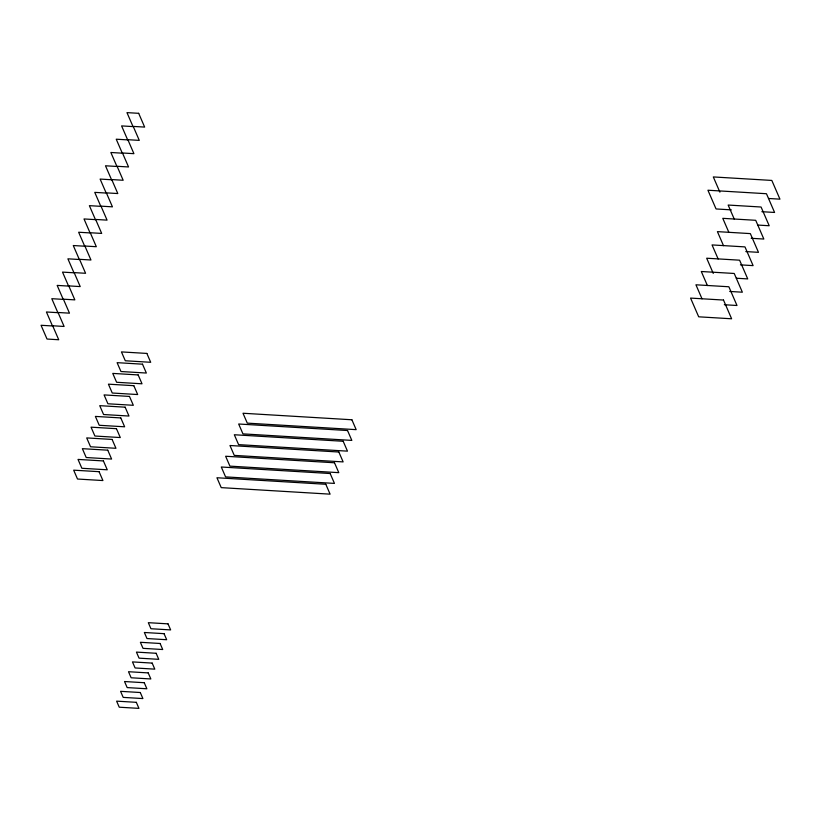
<?xml version="1.0" encoding="UTF-8"?>
<svg xmlns="http://www.w3.org/2000/svg" width="821" height="821" viewBox="0 0 821 821"><rect width="100%" height="100%" fill="white"/><g stroke="black" fill="none" stroke-linecap="round" stroke-linejoin="round"><path stroke-width="1.23" d="M768.497 198.477L779.95 199.164L771.822 180.435L713.305 176.936L719.904 192.155M731.326 209.868L716.056 208.955L707.928 190.226L766.455 193.725L774.583 212.454L761.857 211.695M757.814 225.067L769.205 225.744L761.077 207.015L728.155 205.045L734.251 219.094M751.174 238.285L763.838 239.044L755.71 220.305L722.778 218.335L728.874 232.384M745.807 251.575L758.471 252.334L750.343 233.605L717.41 231.625L723.506 245.674M740.439 264.865L753.103 265.624L744.975 246.895L712.043 244.925L718.139 258.964M736.334 278.227L747.726 278.914L739.598 260.185L706.676 258.215L713.275 273.424M729.695 291.445L742.358 292.204L734.231 273.475L701.298 271.505L707.394 285.544M724.327 304.735L736.991 305.494L728.863 286.765L695.931 284.795L702.027 298.844M138.677 113.319L126.968 112.621L132.94 126.393L144.65 127.091L138.677 113.319M133.31 126.608L121.6 125.911L127.573 139.683L139.283 140.381L133.31 126.608M127.943 139.898L116.233 139.201L122.206 152.973L133.915 153.671L127.943 139.898M122.565 153.199L110.856 152.49L116.839 166.263L128.548 166.961L122.565 153.199M117.198 166.489L105.488 165.78L111.461 179.553L123.171 180.261L117.198 166.489M111.83 179.778L100.121 179.07L106.094 192.843L117.803 193.551L111.83 179.778M106.463 193.068L94.754 192.371L100.726 206.133L112.436 206.841L106.463 193.068M101.086 206.358L89.376 205.661L95.359 219.433L107.069 220.131L101.086 206.358M95.718 219.648L84.009 218.95L89.982 232.723L101.691 233.421L95.718 219.648M90.351 232.938L78.642 232.24L84.614 246.013L96.324 246.711L90.351 232.938M84.984 246.228L73.274 245.53L79.247 259.303L90.957 260L84.984 246.228M79.606 259.518L67.897 258.82L73.88 272.593L85.589 273.29L79.606 259.518M723.496 300.055L690.564 298.085L698.692 316.814L731.624 318.784L723.496 300.055M74.239 272.808L62.529 272.11L68.502 285.882L80.212 286.58L74.239 272.808M68.872 286.108L57.162 285.4L63.135 299.172L74.844 299.87L68.872 286.108M63.494 299.398L51.795 298.69L57.768 312.462L69.477 313.17L63.494 299.398M58.127 312.688L46.417 311.98L52.4 325.752L64.11 326.46L58.127 312.688M52.76 325.978L41.05 325.28L47.023 339.042L58.732 339.75L52.76 325.978M146.856 353.43L121.446 351.911L125.295 360.768L150.705 362.297L146.856 353.43M142.515 364.185L117.105 362.656L120.954 371.523L146.354 373.042L142.515 364.185M138.164 374.93L112.764 373.411L116.613 382.278L142.012 383.797L138.164 374.93M133.823 385.685L108.423 384.166L112.261 393.023L137.671 394.542L133.823 385.685M129.482 396.43L104.072 394.911L107.92 403.778L133.33 405.297L129.482 396.43M351.881 419.767L243.006 413.25L247.295 423.133L356.17 429.65L351.881 419.767M125.141 407.185L99.731 405.666L103.579 414.523L128.979 416.042L125.141 407.185M347.54 430.522L238.665 424.005L242.954 433.878L351.829 440.405L347.54 430.522M120.79 417.93L95.39 416.411L99.238 425.278L124.638 426.797L120.79 417.93M343.188 441.277L234.313 434.75L238.603 444.633L347.478 451.15L343.188 441.277M116.449 428.685L91.049 427.166L94.887 436.023L120.297 437.552L116.449 428.685M338.847 452.022L229.972 445.505L234.262 455.388L343.137 461.905L338.847 452.022M112.108 439.44L86.698 437.911L90.546 446.778L115.956 448.297L112.108 439.44M334.506 462.777L225.631 456.25L229.921 466.133L338.796 472.66L334.506 462.777M107.767 450.185L82.357 448.666L86.205 457.523L111.605 459.052L107.767 450.185M330.165 473.522L221.29 467.005L225.58 476.888L334.455 483.405L330.165 473.522M103.415 460.94L78.016 459.411L81.864 468.278L107.264 469.797L103.415 460.94M325.814 484.277L216.939 477.75L221.229 487.633L330.104 494.16L325.814 484.277M99.074 471.685L73.674 470.166L77.513 479.033L102.923 480.552L99.074 471.685M168.018 623.857L148.314 622.677L150.941 628.732L170.645 629.912L168.018 623.857M164.056 633.668L144.352 632.488L146.98 638.543L166.684 639.723L164.056 633.668M160.095 643.479L140.391 642.299L143.018 648.344L162.722 649.524L160.095 643.479M156.134 653.28L136.43 652.1L139.057 658.155L158.761 659.335L156.134 653.28M152.172 663.091L132.468 661.911L135.096 667.966L154.8 669.146L152.172 663.091M148.211 672.902L128.507 671.722L131.134 677.777L150.838 678.957L148.211 672.902M144.25 682.713L124.535 681.533L127.163 687.588L146.877 688.768L144.25 682.713M140.278 692.514L120.574 691.333L123.201 697.388L142.905 698.568L140.278 692.514M136.317 702.324L116.613 701.144L119.24 707.199L138.944 708.379L136.317 702.324"/></g></svg>
